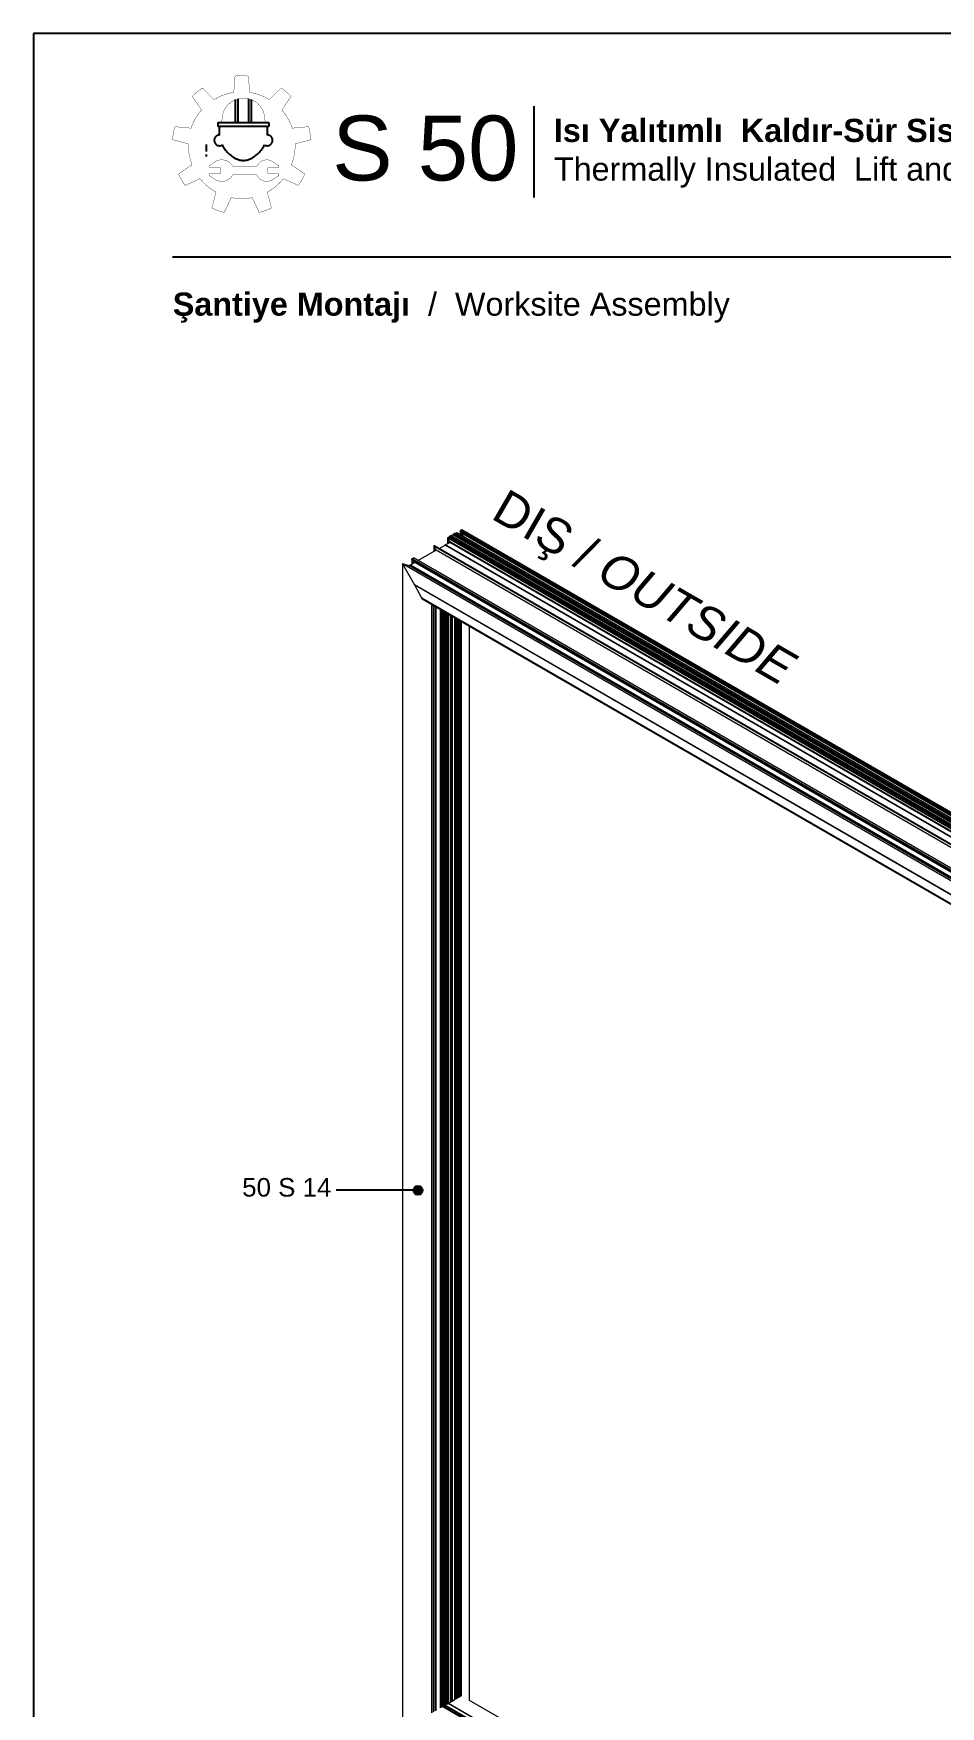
# Model space of a CAD drawing. Header units: millimetres. Extents: x 221 to 2771, y 196 to 840.
# Drawn here: x 461.3 to 559.3, y 312.1 to 492.6 of the extents above; entities that cross this region are included whole.
import ezdxf

# ---------------------------------------------------------------- set-up
doc = ezdxf.new("R2010")
doc.units = ezdxf.units.MM
doc.linetypes.add('CENTER', pattern=[50.8, 31.75, -6.35, 6.35, -6.35])
doc.layers.add('antet_k', color=7, linetype='Continuous')
doc.layers.add('yazı_numara_k', color=21, linetype='Continuous')
doc.styles.get("Standard").update_dxf_attribs({"font": 'arial.ttf'})

# ---------------------------------------------------------------- blocks, each defined once
blk = doc.blocks.new('yuvarlakk')
at = {"layer": 'yazı_numara_k'}
blk.add_hatch(color=21, dxfattribs=at).paths.add_polyline_path([(-159.09, 172.8, -1), (-160.09, 172.8, -1)])
at = {"layer": 'yazı_numara_k', "color": 21}
blk.add_circle((-159.59, 172.8), 0.5, dxfattribs=at)
blk = doc.blocks.new('K-1')
at = {"color": 7}
for p, q in [((-4994.1, -1515.8), (-4986.5, -1487.3)), ((-4990.6, -1517.6), (-4983.6, -1491.5)), ((-4980.3, -1483.9), (-4986.3, -1486.9)), ((-4986.3, -1486.9), (-4980.3, -1483.9)), ((-4986.3, -1488), (-4985.1, -1490.1)), ((-4985.1, -1490.1), (-4986.3, -1488)), ((-4983.9, -1491.3), (-4491.8, -1737.4)), ((-4979.9, -1483.9), (-4481.5, -1733.1)), ((-5403.1, -2916.6), (-5025.3, -1506.7)), ((-5019.3, -1503.4), (-5025.3, -1506.4)), ((-5025.3, -1506.4), (-5019.3, -1503.4)), ((-4985.4, -1603.6), (-5025.3, -1507.3)), ((-5018.9, -1503.4), (-4526.3, -1749.7)), ((-4988.6, -1518.5), (-4981.6, -1492.4)), ((-4986.9, -1519.4), (-4979.9, -1493.3)), ((-4980, -1522.9), (-4975.2, -1505.1)), ((-4977.8, -1499.7), (-4978.2, -1499.8)), ((-4978.2, -1499.8), (-4977.8, -1499.7)), ((-4978.2, -1502.1), (-4977.4, -1503.3)), ((-4977.4, -1503.3), (-4978.2, -1502.1)), ((-4977.6, -1499.7), (-4496.7, -1740.1)), ((-4976.4, -1504.4), (-4975.3, -1505.1)), ((-4975.3, -1505.1), (-4976.4, -1504.4)), ((-4976.2, -1500.4), (-4976.2, -1498.6)), ((-4976.1, -1499), (-4975.2, -1500.6)), ((-4975.2, -1500.6), (-4976.1, -1499)), ((-4975.9, -1498.4), (-4494.2, -1739.2)), ((-4975.7, -1495.4), (-4973.7, -1498.8)), ((-4973.7, -1498.8), (-4975.7, -1495.4)), ((-4975.1, -1505.3), (-4972.5, -1509.9)), ((-4972.5, -1509.9), (-4975.1, -1505.3)), ((-4972.2, -1510.1), (-4501.8, -1745.3)), ((-4959, -1533.3), (-4965.1, -1513.6)), ((-5331, -2889), (-4986.1, -1601.8)), ((-4985.4, -1603.6), (-4609.3, -1791.6)), ((-5289.5, -2870.3), (-4963.6, -1653.9)), ((-4994.7, -1638.4), (-4618.6, -1826.4)), ((-4526.3, -1749.9), (-4904.4, -3160.9)), ((-4501.8, -1745.3), (-4871.6, -3125.3)), ((-4496.7, -1740.1), (-4869, -3129.6)), ((-4491.8, -1737.4), (-4867.6, -3140)), ((-4494.2, -1739.2), (-4866.8, -3129.5)), ((-4481.5, -1733.1), (-4859.3, -3143)), ((-4526.3, -1749.9), (-4609.3, -1791.6)), ((-4501.8, -1745.3), (-4496.7, -1740.1)), ((-4496.7, -1740.1), (-4494.2, -1739.2)), ((-4494.2, -1739.2), (-4491.8, -1737.4)), ((-4491.8, -1737.4), (-4481.5, -1733.1)), ((-4609.3, -1791.6), (-4775.9, -2413.5)), ((-4650.8, -1810.3), (-4976.7, -3026.7)), ((-4804.1, -2518.8), (-4953.9, -3077.6)), ((-4944.5, -3042.8), (-5321.7, -2854.2)), ((-5403.1, -2916.6), (-5331, -2889)), ((-4953.9, -3077.6), (-5331, -2889)), ((-4911.9, -3162.2), (-5403.1, -2916.6)), ((-4912, -3162), (-4953.9, -3077.6)), ((-4870.4, -3110), (-4880.6, -3072.2)), ((-4880.6, -3072.2), (-4870.4, -3110)), ((-4867.2, -3138.5), (-4894.3, -3123.4)), ((-4866.7, -3136.4), (-4893.9, -3121.6)), ((-4870.3, -3129.5), (-4892.5, -3116.6)), ((-4872.3, -3117.2), (-4890, -3107.2)), ((-4871.3, -3123.8), (-4872.6, -3118.7)), ((-4872.6, -3118.7), (-4871.3, -3123.8)), ((-4871.2, -3128.1), (-4871.5, -3126.7)), ((-4871.5, -3126.7), (-4871.2, -3128.1)), ((-4867.2, -3129.6), (-4868.7, -3128.3)), ((-4867.4, -3129.2), (-4867.9, -3127.5)), ((-4867.9, -3127.5), (-4867.4, -3129.2)), ((-4865, -3130.1), (-4865.6, -3127.9)), ((-4865.6, -3127.9), (-4865, -3130.1)), ((-4866.5, -3144.5), (-4895.8, -3128.9)), ((-4869.2, -3129.8), (-4869.5, -3129.8)), ((-4869.5, -3129.8), (-4869.2, -3129.8)), ((-4866.9, -3143.8), (-4867.6, -3141.4)), ((-4867.6, -3141.4), (-4866.9, -3143.8)), ((-4859.5, -3143.3), (-4866.1, -3144.7)), ((-4866.1, -3144.7), (-4859.5, -3143.3)), ((-4904.7, -3161.3), (-4911.3, -3162.7)), ((-4911.3, -3162.7), (-4904.7, -3161.3))]:
    blk.add_line(p, q, dxfattribs=at)
for p, q in [((-4818.1, -2492.1), (-4798.5, -2424.2)), ((-4808.1, -2494.6), (-4787.4, -2423.3)), ((-4780.9, -2428.3), (-4793, -2476.9)), ((-4773.3, -2452.5), (-4779.7, -2475.6)), ((-4761.9, -2446.4), (-4758.3, -2444.7)), ((-4746.5, -2457.8), (-4761.9, -2446.4)), ((-4758.4, -2444.6), (-4741.3, -2456.9)), ((-4779, -2479.5), (-4772.8, -2456.9)), ((-4760.6, -2471.6), (-4773.9, -2460.9)), ((-4761.2, -2473.8), (-4766, -2492.2)), ((-4740.3, -2465.1), (-4764.2, -2554.4)), ((-4756.6, -2491.7), (-4751.6, -2473)), ((-4745.6, -2466.9), (-4740.3, -2465.3)), ((-4788, -2485.5), (-4793.6, -2488.3)), ((-4790.2, -2489.9), (-4780, -2500.6)), ((-4772, -2497.3), (-4781.1, -2499.5)), ((-4778, -2491.9), (-4780.1, -2489.6)), ((-4766, -2492.2), (-4779, -2479.5)), ((-4758.1, -2495.7), (-4766.9, -2529.2)), ((-4795.2, -2533.4), (-4792.4, -2523)), ((-4794.1, -2535.6), (-4790.8, -2523.5)), ((-4782.8, -2524.6), (-4776.6, -2524.3)), ((-4782.6, -2521.4), (-4778.9, -2507.2)), ((-4778.1, -2506.6), (-4782.5, -2522.9)), ((-4780.7, -2548.1), (-4794.3, -2537.3)), ((-4780.7, -2553.9), (-4794.3, -2542.7)), ((-4775.4, -2528.3), (-4781, -2549.4)), ((-4772.6, -2550.4), (-4766.9, -2529.2)), ((-4763.8, -2552.9), (-4769.2, -2554.5))]:
    blk.add_line(p, q)
for centre, radius, start, end in [((-4783.7, -2426.4), 15, 52.7871, 171.5945), ((-4779.9, -2420.4), 7.97, 263.1795, 48.2215), ((-4750.2, -2471.1), 29.6, 112.6899, 141.1267), ((-4756.6, -2462.7), 17.2, 107.8352, 160.1343), ((-4760.8, -2447.3), 3.62, 48.1609, 103.2485), ((-4768, -2484.1), 26, 163.9844, 223.5062), ((-4793.6, -2472.3), 14.4, 293.3289, 346.6633), ((-4740.4, -2478.4), 21.3, 141.3732, 167.5838), ((-4740.4, -2478), 21.1, 92.4587, 142.2446), ((-4742.7, -2475.8), 9.31, 107.8377, 162.4542), ((-4755.1, -2462.8), 15, 350.9978, 23.0368), ((-4787.5, -2492.8), 30.6, 178.7178, 260.6858), ((-4784.3, -2499.9), 24.5, 170.2801, 269.9979), ((-4794.4, -2494.5), 6.21, 47.5105, 82.3819), ((-4794.7, -2473), 17, 283.7382, 337.6184), ((-4789.3, -2506.9), 10.4, 358.3881, 44.152), ((-4787.9, -2506.4), 9.77, 359.0101, 36.3014), ((-4782, -2477.8), 30.9, 276.3442, 315.1928), ((-4773, -2490), 7.39, 277.9881, 342.6415), ((-4783.2, -2484.5), 27.5, 326.9254, 344.8784), ((-4788.6, -2520.1), 6.1, 315.0569, 347.817), ((-4784.6, -2522.2), 2.18, 277.0664, 340.7838), ((-4783.4, -2523.4), 1.36, 228.8686, 298.0319), ((-4776.7, -2546.5), 25.2, 77.0342, 102.7523), ((-4776.5, -2525.7), 1.38, 19.3484, 94.2982), ((-4781.2, -2526.4), 6.15, 342.1651, 11.623), ((-4772.7, -2527.7), 5.93, 345.0792, 74.28), ((-4779, -2536.5), 16.5, 169.3825, 202.0103), ((-4786.7, -2537.3), 7.51, 166.4554, 201.5888), ((-4773.3, -2551.2), 7.89, 167.1052, 200.4376), ((-4769.8, -2551.6), 3.02, 157.3493, 281.7077), ((-4773.4, -2547.8), 9.54, 219.8388, 280.6142), ((-4778.5, -2527.2), 30.8, 282.8344, 297.6659)]:
    blk.add_arc(centre, radius, start, end)
for centre, major_axis, start_param, end_param in [((-4985.8, -1487.8), (0.534, -0.864), 3.091253, 4.66205), ((-4985.8, -1487.8), (0.534, -0.864), 3.091253, 4.66205), ((-4984.1, -1489.6), (-1.07, 1.73), 1.520457, 2.406534), ((-4984.1, -1489.6), (-1.07, 1.73), 1.520457, 2.406534), ((-4979.9, -1484.6), (0.427, -0.691), 2.406534, 3.091253), ((-4979.9, -1484.6), (0.427, -0.691), 2.406534, 3.091253), ((-5024.9, -1507.1), (-0.427, 0.691), 6.232846, 7.803642), ((-5024.9, -1507.1), (-0.427, 0.691), 6.232846, 7.803642), ((-5018.8, -1504.3), (-0.534, 0.864), 5.548127, 6.232846), ((-5018.8, -1504.3), (-0.534, 0.864), 5.548127, 6.232846), ((-4977.1, -1501.6), (1.07, -1.73), 3.091253, 4.66205), ((-4977.1, -1501.6), (1.07, -1.73), 3.091253, 4.66205), ((-4977.5, -1500.2), (0.32, -0.519), 2.406534, 3.091253), ((-4977.5, -1500.2), (0.32, -0.519), 2.406534, 3.091253), ((-4976.4, -1502.8), (-1.07, 1.73), 1.520457, 2.305855), ((-4976.4, -1502.8), (-1.07, 1.73), 1.520457, 2.305855), ((-4975.8, -1498.9), (0.32, -0.519), 2.406534, 4.66205), ((-4975.8, -1498.9), (0.32, -0.519), 2.406534, 4.66205), ((-4975.3, -1505.4), (-0.214, 0.346), 4.66205, 5.447448), ((-4975.3, -1505.4), (-0.214, 0.346), 4.66205, 5.447448), ((-4975.5, -1500.8), (0.32, -0.519), 0.902539, 1.520457), ((-4975.5, -1500.8), (0.32, -0.519), 0.902539, 1.520457), ((-4974, -1499), (0.32, -0.519), 0.2232, 1.520457), ((-4974, -1499), (0.32, -0.519), 0.2232, 1.520457), ((-4972.2, -1509.8), (-0.214, 0.346), 1.520457, 2.406534), ((-4972.2, -1509.8), (-0.214, 0.346), 1.520457, 2.406534), ((-4872.4, -3118.7), (0.117, -0.389), 3.876651, 4.66205), ((-4872.4, -3118.7), (0.117, -0.389), 3.876651, 4.66205), ((-4870.4, -3126.5), (0.58, -1.95), 3.876651, 4.66205), ((-4870.4, -3126.5), (0.58, -1.95), 3.876651, 4.66205), ((-4871.5, -3123.8), (0.117, -0.389), 0.735059, 1.520457), ((-4871.5, -3123.8), (0.117, -0.389), 0.735059, 1.520457), ((-4870, -3127.9), (-0.58, 1.95), 1.520457, 3.091253), ((-4870, -3127.9), (-0.58, 1.95), 1.520457, 3.091253), ((-4868.3, -3127.5), (-0.175, 0.584), 4.66205, 5.874526), ((-4868.3, -3127.5), (-0.175, 0.584), 4.66205, 5.874526), ((-4865.9, -3128), (-0.175, 0.584), 4.66205, 7.018244), ((-4865.9, -3128), (-0.175, 0.584), 4.66205, 7.018244), ((-4869.3, -3129.2), (-0.175, 0.584), 3.091253, 3.876651), ((-4869.3, -3129.2), (-0.175, 0.584), 3.091253, 3.876651), ((-4866.4, -3141.2), (0.58, -1.95), 3.876651, 4.66205), ((-4866.4, -3141.2), (0.58, -1.95), 3.876651, 4.66205), ((-4867.1, -3129.1), (-0.175, 0.584), 1.520457, 3.876651), ((-4867.1, -3129.1), (-0.175, 0.584), 1.520457, 3.876651), ((-4866.4, -3143.7), (-0.292, 0.973), 1.520457, 3.091253), ((-4866.4, -3143.7), (-0.292, 0.973), 1.520457, 3.091253), ((-4859.7, -3142.5), (-0.234, 0.778), 3.091253, 3.876651), ((-4859.7, -3142.5), (-0.234, 0.778), 3.091253, 3.876651), ((-4911.5, -3161.9), (0.234, -0.778), 4.66205, 6.232846), ((-4911.5, -3161.9), (0.234, -0.778), 4.66205, 6.232846), ((-4905, -3160.3), (0.292, -0.973), 6.232846, 7.018244), ((-4905, -3160.3), (0.292, -0.973), 6.232846, 7.018244)]:
    blk.add_ellipse(centre, major_axis=major_axis, ratio=0.558745, start_param=start_param, end_param=end_param, dxfattribs=at)
blk = doc.blocks.new('S1.A')
at = {"color": 252}
blk.add_lwpolyline([(2269.17, -494.13), (2269.17, -791.13), (2479.17, -791.13), (2479.17, -494.13)], close=True, dxfattribs=at)
blk = doc.blocks.new('Üretim katalogu sembol-1')
at = {"true_color": 0xfed100}
h = blk.add_hatch(color=40, dxfattribs=at)
h.dxf.hatch_style = 1
h.paths.add_polyline_path([(1565.7, 1465.6), (1566.8, 1465.6), (1566.8, 1470.1), (1565.7, 1470.1)])
h.paths.add_polyline_path([(1565.7, 1462.7), (1566.8, 1462.7), (1566.8, 1464), (1565.7, 1464)])
at = {"color": 0, "linetype": 'CENTER', "ltscale": 12}
for p, q in [((1583.7, 1483), (1583.7, 1496.8)), ((1585.3, 1483), (1585.3, 1497.3)), ((1591.7, 1483), (1591.7, 1497.3)), ((1593.3, 1483), (1593.3, 1496.8)), ((1573.2, 1483), (1603.8, 1483)), ((1573.2, 1483), (1573.2, 1480.6)), ((1603.8, 1483), (1603.8, 1480.6)), ((1603.8, 1480.6), (1573.2, 1480.6))]:
    blk.add_line(p, q, dxfattribs=at)
at = {"color": 0, "linetype": 'CENTER', "lineweight": -2, "ltscale": 12, "const_width": 0.2}
for points in [[(1563.9, 1503.8, 0.047521), (1557.8, 1498.7)], [(1591.4, 1510.9, 0.047521), (1583.5, 1510.9)], [(1617.1, 1498.7, 0.047521), (1611.1, 1503.8)], [(1582.7, 1501.1, 0.099576), (1570.8, 1496.8)], [(1604.1, 1496.8, 0.099576), (1592.3, 1501.1)], [(1563.4, 1490.6, 0.099576), (1557.1, 1479.7)], [(1617.8, 1479.7, 0.099576), (1611.5, 1490.6)], [(1547.4, 1480.6, 0.047521), (1546, 1472.8)], [(1628.9, 1472.8, 0.047521), (1627.6, 1480.6)], [(1555.5, 1470.3, 0.099576), (1557.7, 1457.8)], [(1617.3, 1457.8, 0.099576), (1619.5, 1470.3)], [(1549.6, 1452.2, 0.047521), (1553.6, 1445.4)], [(1562.5, 1449.5, 0.099576), (1572.1, 1441.4)], [(1602.8, 1441.4, 0.099576), (1612.5, 1449.5)], [(1621.4, 1445.4, 0.047521), (1625.3, 1452.2)], [(1581.2, 1438.1, 0.099576), (1593.8, 1438.1)], [(1569.6, 1431.9, 0.047521), (1577, 1429.2)], [(1597.9, 1429.2, 0.047521), (1605.3, 1431.9)]]:
    blk.add_lwpolyline(points, format="xyb", dxfattribs=at)
for points in [[(1570.8, 1496.8), (1563.9, 1503.8)], [(1582.7, 1501.1), (1583.5, 1510.9)], [(1592.3, 1501.1), (1591.4, 1510.9)], [(1604.1, 1496.8), (1611.1, 1503.8)], [(1563.4, 1490.6), (1557.8, 1498.7)], [(1611.5, 1490.6), (1617.1, 1498.7)], [(1555.5, 1470.3), (1546, 1472.8)], [(1557.1, 1479.7), (1547.4, 1480.6)], [(1617.8, 1479.7), (1627.6, 1480.6)], [(1619.5, 1470.3), (1628.9, 1472.8)], [(1557.7, 1457.8), (1549.6, 1452.2)], [(1617.3, 1457.8), (1625.3, 1452.2)], [(1562.5, 1449.5), (1553.6, 1445.4)], [(1612.5, 1449.5), (1621.4, 1445.4)], [(1572.1, 1441.4), (1569.6, 1431.9)], [(1581.2, 1438.1), (1577, 1429.2)], [(1593.8, 1438.1), (1597.9, 1429.2)], [(1602.8, 1441.4), (1605.3, 1431.9)]]:
    blk.add_lwpolyline(points, dxfattribs=at)
at = {"color": 0, "linetype": 'CENTER', "ltscale": 12, "const_width": 0.2}
for points in [[(1588.5, 1497.7, 0.408893), (1575.7, 1485.1, -0.281899), (1574.2, 1483)], [(1588.5, 1497.7, -0.408893), (1601.3, 1485.1, 0.281899), (1602.8, 1483)]]:
    blk.add_lwpolyline(points, format="xyb", dxfattribs=at)
at = {"color": 40, "true_color": 0xfed100, "const_width": 0.2}
blk.add_lwpolyline([(1565.7, 1464), (1566.8, 1464), (1566.8, 1462.7), (1565.7, 1462.7)], close=True, dxfattribs=at)
at = {"color": 0, "linetype": 'CENTER', "ltscale": 12, "const_width": 0.2}
blk.add_lwpolyline([(1574.7, 1456), (1568.7, 1456, -0.414214), (1568.1, 1456.7), (1568.1, 1456.9, -0.248554), (1568.3, 1457.4), (1570.8, 1459.1, -0.475864), (1582.2, 1456.6), (1596.5, 1456.6, -0.519094), (1606.9, 1459.1), (1609.4, 1457.4, -0.248554), (1609.7, 1456.9), (1609.7, 1456.7, -0.414214), (1609, 1456), (1603.1, 1456), (1603.1, 1452.5), (1609, 1452.5, -0.414214), (1609.7, 1451.9), (1609.7, 1451.7, -0.248554), (1609.4, 1451.1), (1606.9, 1449.5, -0.519094), (1596.5, 1451.9), (1582.2, 1451.9, -0.475864), (1570.8, 1449.5), (1568.3, 1451.1, -0.248554), (1568.1, 1451.7), (1568.1, 1451.9, -0.414214), (1568.7, 1452.5), (1574.7, 1452.5)], format="xyb", close=True, dxfattribs=at)
at = {"color": 0, "linetype": 'CENTER', "ltscale": 12}
for centre, radius, start, end in [((1574.2, 1472.4), 3.2, 91.7372, 301.3307), ((1592, 1477.7), 18.1, 170.7928, 186.6972), ((1602.8, 1472.4), 3.2, 238.6693, 88.2628), ((1584.9, 1477.7), 18.1, 353.3028, 9.2072), ((1592, 1477.7), 18.1, 206.3707, 245.0967), ((1584.9, 1477.7), 18.1, 294.9033, 333.6293), ((1588.5, 1470), 9.6, 245.0967, 294.9033)]:
    blk.add_arc(centre, radius, start, end, dxfattribs=at)
blk = doc.blocks.new('S.1.B')
blk.add_line((922.44, 1850.82), (922.44, 1840.95))
at = {"color": 7}
blk.add_line((1063.42, 1834.52), (883.42, 1834.52), dxfattribs=at)
at = {"color": 0, "linetype": 'CENTER', "ltscale": 12, "xscale": 0.18014578362, "yscale": 0.18014578362, "zscale": 0.18014578362}
blk.add_blockref('Üretim katalogu sembol-1', (604.93, 1581.87), dxfattribs=at)
at = {"width": 80.5608, "attachment_point": 1}
for s, insert, char_height in [('\\pi23.685;{\\fArial Unicode MS|b0|i0|c162|p34;S 50}', (876.99, 1849.79), 7), ('\\pi8.4591;{\\fArial Unicode MS|b1|i0|c162|p34;Isı Yalıtımlı  Kaldır-Sür Sistemi\\fArial Unicode MS|b0|i0|c162|p34;\\PThermally Insulated  Lift and Slide Systems}', (916.15, 1849.44), 2.5)]:
    blk.add_mtext(s, dxfattribs=dict(at, insert=insert, char_height=char_height))
blk = doc.blocks.new('S50_SYF1')
at = {"color": 0}
blk.add_blockref('S.1.B', (-100.17, 492.74), dxfattribs=at)
at = {"layer": 'antet_k', "color": 0}
blk.add_blockref('S1.A', (-1500.92, 2845.51), dxfattribs=at)
blk = doc.blocks.new('50S14_DK1')
at = {"layer": 'yazı_numara_k', "color": 21, "insert": (1981.13, 2486.36), "char_height": 2, "attachment_point": 7}
blk.add_mtext('{\\fArial|b0|i0|c162|p34;50 S 14}', dxfattribs=at)

msp = doc.modelspace()

# ---------------------------------------------------------------- linework, layer by layer
at = {"color": 8, "linetype": 'Continuous', "lineweight": 15}
for p, q in [((506.69, 438.621), (506.69, 438.488)), ((506.698, 438.612), (506.736, 438.593)), ((506.698, 438.612), (506.698, 438.484)), ((506.735, 438.642), (506.703, 438.633)), ((631.943, 366.35), (506.733, 438.632)), ((506.733, 438.632), (506.737, 438.592)), ((506.736, 438.593), (506.737, 438.594)), ((506.736, 438.593), (506.838, 438.435)), ((506.737, 438.592), (506.837, 438.436)), ((506.83, 438.675), (506.755, 438.663)), ((631.964, 366.381), (506.755, 438.663)), ((632.039, 366.393), (506.83, 438.675)), ((632.066, 366.38), (506.835, 438.674)), ((507.029, 438.762), (506.857, 438.662)), ((632.239, 366.48), (507.029, 438.762)), ((632.245, 366.484), (507.044, 438.761)), ((632.596, 366.686), (507.401, 438.959)), ((507.421, 438.861), (507.401, 438.959)), ((507.401, 438.958), (507.401, 438.555)), ((507.402, 438.954), (507.402, 438.554)), ((507.561, 439.068), (507.408, 438.98)), ((632.617, 366.698), (507.408, 438.98)), ((632.52, 366.642), (507.421, 438.861)), ((507.422, 438.857), (507.422, 438.542)), ((632.51, 366.637), (507.427, 438.846)), ((507.454, 438.8), (507.427, 438.846)), ((507.455, 438.798), (507.428, 438.844)), ((507.428, 438.844), (507.428, 438.539)), ((632.484, 366.621), (507.454, 438.8)), ((507.455, 438.798), (507.455, 438.524)), ((507.47, 438.783), (632.484, 366.614)), ((507.486, 438.773), (507.486, 438.505)), ((507.514, 438.757), (507.514, 438.49)), ((507.521, 438.486), (507.521, 438.753)), ((632.77, 366.787), (507.561, 439.068)), ((507.561, 438.73), (507.561, 438.463)), ((507.565, 438.46), (507.772, 438.579)), ((632.777, 366.79), (507.576, 439.067)), ((507.593, 438.712), (507.593, 438.476)), ((507.772, 438.579), (507.747, 438.623)), ((632.452, 366.603), (507.772, 438.579)), ((504.791, 436.859), (502.866, 435.747)), ((504.537, 437.304), (504.537, 436.711)), ((629.721, 365.026), (504.542, 437.29)), ((504.791, 436.859), (504.542, 437.29)), ((504.596, 437.357), (504.543, 437.326)), ((629.753, 365.045), (504.543, 437.326)), ((504.791, 436.859), (504.543, 437.289)), ((504.543, 437.289), (504.543, 436.715)), ((629.806, 365.075), (504.596, 437.357)), ((629.812, 365.079), (504.611, 437.356)), ((629.471, 364.882), (504.791, 436.859)), ((505.132, 437.055), (505.757, 437.416)), ((630.437, 365.44), (505.757, 437.416)), ((505.788, 437.434), (506.266, 437.71)), ((630.468, 365.458), (505.788, 437.434)), ((505.788, 437.397), (505.788, 437.434)), ((506.037, 438.171), (506.037, 437.578)), ((631.222, 365.893), (506.043, 438.157)), ((506.266, 437.771), (506.043, 438.157)), ((506.198, 438.282), (506.044, 438.193)), ((631.253, 365.911), (506.044, 438.193)), ((506.267, 437.769), (506.044, 438.155)), ((506.044, 438.155), (506.044, 437.582)), ((506.197, 438.305), (506.197, 438.281)), ((631.407, 366), (506.198, 438.282)), ((506.199, 438.311), (506.246, 438.37)), ((506.2, 438.298), (506.2, 438.283)), ((506.202, 438.285), (506.203, 438.286)), ((631.423, 366.024), (506.213, 438.306)), ((506.224, 438.325), (506.298, 438.4)), ((631.433, 366.043), (506.224, 438.325)), ((630.999, 365.764), (506.266, 437.771)), ((630.946, 365.733), (506.266, 437.71)), ((506.267, 437.769), (506.267, 437.71)), ((631.508, 366.118), (506.298, 438.4)), ((631.573, 366.095), (506.315, 438.405)), ((631.631, 366.129), (506.43, 438.406)), ((506.43, 438.406), (506.44, 438.333)), ((506.43, 438.401), (506.43, 438.339)), ((506.431, 438.399), (506.431, 438.339)), ((506.618, 438.525), (506.435, 438.418)), ((631.644, 366.137), (506.435, 438.418)), ((631.828, 366.243), (506.618, 438.525)), ((631.832, 366.245), (506.628, 438.524)), ((631.861, 366.262), (506.837, 438.436)), ((506.838, 438.435), (506.838, 438.403)), ((631.861, 366.256), (506.851, 438.422)), ((506.851, 438.422), (506.88, 438.406)), ((506.852, 438.42), (506.881, 438.404)), ((506.852, 438.42), (506.852, 438.395)), ((631.861, 366.256), (506.88, 438.406)), ((506.881, 438.404), (506.881, 438.378)), ((506.903, 438.365), (506.903, 438.392)), ((506.936, 438.373), (506.934, 438.366)), ((631.849, 366.255), (506.934, 438.366)), ((626.386, 363.101), (501.177, 435.383)), ((501.872, 435.173), (501.177, 435.383)), ((501.177, 435.383), (502.47, 433.128)), ((501.177, 435.383), (501.177, 309.603)), ((502.002, 435.248), (501.872, 435.173)), ((626.552, 363.197), (501.872, 435.173)), ((626.682, 363.272), (502.002, 435.248)), ((502.506, 435.539), (502.034, 435.267)), ((626.714, 363.29), (502.034, 435.267)), ((502.034, 435.23), (502.034, 435.267)), ((627.364, 363.666), (502.164, 435.942)), ((502.189, 435.822), (502.164, 435.942)), ((502.165, 435.94), (502.165, 435.342)), ((502.165, 435.937), (502.165, 435.342)), ((502.169, 435.956), (502.337, 436.053)), ((627.378, 363.674), (502.169, 435.956)), ((627.272, 363.613), (502.189, 435.822)), ((502.19, 435.818), (502.19, 435.357)), ((627.265, 363.609), (502.193, 435.812)), ((502.219, 435.766), (502.193, 435.812)), ((502.22, 435.764), (502.194, 435.81)), ((502.194, 435.81), (502.194, 435.359)), ((627.239, 363.593), (502.219, 435.766)), ((502.22, 435.764), (502.22, 435.374)), ((502.23, 435.754), (627.234, 363.591)), ((502.241, 435.748), (502.241, 435.387)), ((502.275, 435.728), (502.275, 435.406)), ((502.28, 435.408), (502.28, 435.726)), ((502.316, 435.705), (502.316, 435.429)), ((627.546, 363.771), (502.337, 436.053)), ((502.337, 435.693), (502.337, 435.442)), ((502.424, 435.643), (502.424, 435.492)), ((502.428, 435.64), (502.428, 435.494)), ((502.442, 435.632), (627.239, 363.588)), ((502.459, 435.622), (502.444, 435.63)), ((502.444, 435.63), (502.444, 435.503)), ((502.484, 435.608), (502.484, 435.526)), ((627.186, 363.563), (502.506, 435.539)), ((625.08, 362.347), (502.47, 433.128)), ((502.47, 433.128), (502.501, 433.102)), ((625.073, 362.343), (502.501, 433.102)), ((503.249, 431.685), (502.501, 433.102)), ((624.219, 361.85), (503.249, 431.685)), ((503.28, 431.598), (503.249, 431.685)), ((624.159, 361.816), (503.28, 431.598)), ((501.174, 431.043), (501.174, 309.529)), ((504.311, 431.003), (504.311, 311.447)), ((504.333, 430.99), (504.333, 311.459)), ((504.501, 430.893), (504.501, 311.556)), ((504.529, 430.877), (504.529, 311.573)), ((504.703, 430.777), (504.703, 311.673)), ((504.78, 430.732), (504.78, 311.718)), ((505.275, 430.446), (505.275, 312.003)), ((505.281, 312.007), (505.281, 430.443)), ((505.29, 430.437), (505.29, 312.012)), ((505.306, 430.428), (505.306, 312.021)), ((505.356, 430.399), (505.356, 312.05)), ((505.373, 430.39), (505.373, 312.06)), ((505.455, 430.343), (505.455, 312.107)), ((505.482, 430.327), (505.482, 312.123)), ((505.496, 430.318), (505.496, 312.131)), ((505.506, 430.313), (505.506, 312.137)), ((505.543, 430.291), (505.543, 312.158)), ((505.572, 430.275), (505.572, 312.175)), ((505.72, 430.189), (505.72, 312.26)), ((505.727, 312.264), (505.727, 430.185)), ((505.773, 430.159), (505.773, 312.291)), ((505.933, 430.066), (505.933, 312.383)), ((505.943, 430.06), (505.943, 312.389)), ((506.108, 429.965), (506.108, 312.484)), ((506.115, 429.961), (506.115, 312.488)), ((506.341, 429.831), (506.341, 312.618)), ((506.373, 429.813), (506.373, 312.637)), ((506.525, 429.725), (506.525, 312.724)), ((506.529, 312.727), (506.529, 429.722)), ((506.797, 429.568), (506.797, 312.882)), ((506.85, 429.537), (506.85, 312.912)), ((506.918, 429.498), (506.918, 312.951)), ((506.924, 429.494), (506.924, 312.955)), ((506.977, 429.464), (506.977, 312.986)), ((507.009, 429.445), (507.009, 313.004)), ((507.136, 429.372), (507.136, 313.078)), ((507.168, 429.353), (507.168, 313.096)), ((507.212, 429.328), (507.212, 313.121)), ((507.216, 429.326), (507.216, 313.124)), ((507.243, 429.31), (507.243, 313.139)), ((507.249, 429.307), (507.249, 313.143)), ((507.341, 429.253), (507.341, 313.196)), ((507.356, 429.245), (507.356, 313.204)), ((507.508, 429.157), (507.508, 313.292)), ((507.514, 313.296), (507.514, 429.154)), ((508.403, 312.783), (508.403, 428.64)), ((505.72, 312.26), (505.572, 312.175)), ((505.72, 312.26), (556.705, 282.827)), ((505.727, 312.264), (505.773, 312.291)), ((556.707, 282.834), (505.727, 312.264)), ((505.933, 312.383), (505.773, 312.291)), ((505.943, 312.389), (506.108, 312.484)), ((506.108, 312.484), (556.809, 283.215)), ((506.115, 312.488), (506.341, 312.618)), ((506.115, 312.488), (556.811, 283.222)), ((506.115, 312.488), (556.811, 283.222)), ((506.373, 312.637), (506.525, 312.724)), ((506.529, 312.727), (506.797, 312.882)), ((506.85, 312.912), (506.918, 312.951)), ((506.924, 312.955), (506.977, 312.986)), ((507.009, 313.004), (507.136, 313.078)), ((507.212, 313.121), (507.168, 313.096)), ((507.216, 313.124), (507.243, 313.139)), ((507.249, 313.143), (507.341, 313.196)), ((507.508, 313.292), (507.356, 313.204)), ((557.189, 284.631), (508.403, 312.794)), ((505.543, 312.158), (505.506, 312.137)), ((505.506, 312.137), (556.648, 282.613)), ((505.543, 312.158), (556.658, 282.651)), ((505.572, 312.175), (556.666, 282.679))]:
    msp.add_line(p, q, dxfattribs=at)
at = {"color": 7, "linetype": 'Continuous', "lineweight": 15}
msp.add_line((506.109, 312.484), (556.809, 283.215), dxfattribs=at)
at = {"color": 8, "linetype": 'Continuous', "lineweight": 15, "flags": 128}
for points in [[(506.698, 438.612), (506.694, 438.614), (506.691, 438.617), (506.69, 438.62), (506.69, 438.623), (506.691, 438.626), (506.694, 438.629), (506.698, 438.632), (506.703, 438.633)], [(505.72, 312.26), (505.723, 312.262), (505.725, 312.263), (505.727, 312.264), (505.727, 312.264)], [(507.508, 313.292), (507.51, 313.293), (507.512, 313.294), (507.514, 313.295), (507.514, 313.296), (507.514, 313.296)]]:
    msp.add_lwpolyline(points, dxfattribs=at)
at = {"color": 8, "linetype": 'Continuous', "lineweight": 15}
for centre, radius, start, end in [((506.765, 438.633), 0.0316, 108.96945, 182.33668), ((506.831, 438.667), 0.00864, 61.10289, 100.90525), ((507.038, 438.748), 0.0159, 99.78521, 120.97662), ((507.422, 438.957), 0.0268, 120.57992, 135.54609), ((507.569, 439.055), 0.0159, 99.78521, 120.97662), ((504.557, 437.303), 0.0268, 120.57992, 135.54609), ((504.604, 437.343), 0.0159, 99.78521, 120.97662), ((506.058, 438.17), 0.0268, 120.57992, 135.54609), ((506.205, 438.305), 0.0087, 140.0306, 235.65973), ((506.179, 438.311), 0.0352, 302.91721, 350.77413), ((506.196, 438.291), 0.0087, 320.0306, 55.65973), ((506.25, 438.299), 0.0368, 135.10747, 170.15157), ((506.267, 438.348), 0.0301, 73.83581, 132.19692), ((506.31, 438.391), 0.0148, 71.5966, 144.03116), ((506.444, 438.402), 0.0187, 120.81791, 138.65751), ((506.624, 438.516), 0.00993, 94.28641, 121.54014), ((502.179, 435.94), 0.0187, 120.81791, 138.65751)]:
    msp.add_arc(centre, radius, start, end, dxfattribs=at)
for centre, major_axis, ratio, start_param, end_param in [((507.044, 438.735), (-0.0159, 0.0276), 0.5773346, 5.4978278, 5.9304613), ((507.423, 438.953), (-0.0159, 0.0276), 0.5773346, 0.3526427, 1.0471569), ((507.443, 438.855), (-0.0159, 0.0276), 0.5773346, 1.0471569, 1.5707557), ((507.47, 438.809), (-0.0159, 0.0276), 0.5773346, 1.5707557, 2.3562351), ((507.471, 438.807), (-0.0159, 0.0276), 0.5773346, 1.5707557, 2.6493353), ((507.576, 439.041), (-0.0159, 0.0276), 0.5773346, 5.4978278, 5.9304613), ((504.558, 437.299), (-0.0159, 0.0276), 0.5773346, 0.3526427, 1.5707557), ((504.559, 437.298), (-0.0159, 0.0276), 0.5773346, 0.7853575, 1.5707557), ((504.611, 437.33), (-0.0159, 0.0276), 0.5773346, 5.4978278, 5.9304613), ((506.059, 438.166), (-0.0159, 0.0276), 0.5773346, 0.3526427, 1.5707557), ((506.06, 438.164), (-0.0159, 0.0276), 0.5773346, 6.2831447, 7.853941), ((506.239, 437.756), (-0.0265, 0.0459), 0.5773346, 3.141552, 4.7123483), ((506.24, 437.754), (-0.0265, 0.0459), 0.5773346, 3.141552, 4.7123483), ((506.444, 438.401), (-0.0106, 0.0184), 0.5773346, 0.4330481, 0.9598905), ((506.628, 438.507), (-0.0106, 0.0184), 0.5773346, 5.323096, 5.850056), ((506.851, 438.448), (-0.0159, 0.0276), 0.5773346, 1.6580222, 2.3561539), ((506.852, 438.446), (-0.0159, 0.0276), 0.5773346, 1.6580222, 2.3561539), ((506.881, 438.43), (-0.0159, 0.0276), 0.5773346, 2.3561539, 2.6493353), ((506.847, 438.443), (-0.064, 0.11), 0.5773346, 3.4673105, 3.6651508), ((506.848, 438.442), (-0.064, 0.11), 0.5773346, 3.4791729, 3.6651508), ((502.179, 435.938), (-0.0106, 0.0184), 0.5773346, 0.4330481, 1.0471569), ((502.203, 435.818), (-0.0106, 0.0184), 0.5773346, 1.0471569, 1.5707557), ((502.23, 435.772), (-0.0106, 0.0184), 0.5773346, 1.5707557, 2.3562351), ((502.231, 435.77), (-0.0106, 0.0184), 0.5773346, 1.5707557, 2.7158593), ((502.443, 435.648), (-0.0106, 0.0184), 0.5773346, 1.9933594, 2.4188178), ((502.485, 435.574), (-0.0212, 0.0367), 0.5773346, 4.7356661, 5.1704491), ((502.484, 435.576), (-0.0212, 0.0367), 0.5773346, 3.141552, 5.0822993), ((505.949, 312.392), (0.0225, 0.013), 0.0000704, 1.8325551, 2.3561539), ((506.131, 312.497), (0.0225, 0.013), 0.0000704, 2.3561539, 3.141552), ((506.357, 312.628), (0.0225, 0.013), 0.0000704, 0.7853575, 2.3561539), ((506.514, 312.718), (0.015, 0.0087), 0.0000704, 6.0213453, 7.0685428), ((506.514, 312.718), (0.015, 0.0087), 0.0000704, 0.0000406, 0.7853575), ((506.824, 312.897), (0.0375, 0.0217), 0.0000704, 3.9269502, 5.4977465), ((506.94, 312.964), (0.0225, 0.013), 0.0000704, 2.3561539, 3.141552), ((506.993, 312.995), (0.0225, 0.013), 0.0000704, 0.7853575, 2.3561539), ((507.152, 313.087), (0.0225, 0.013), 0.0000704, 3.9269502, 5.4977465), ((507.227, 313.13), (0.015, 0.0087), 0.0000704, 2.3561539, 3.141552), ((507.253, 313.145), (0.015, 0.0087), 0.0000704, 1.8325551, 2.3561539), ((507.345, 313.198), (0.015, 0.0087), 0.0000704, 0.7853575, 1.8325551), ((505.519, 312.144), (0.0225, 0.013), 0.0000704, 2.1816209, 3.141552), ((505.556, 312.166), (0.0225, 0.013), 0.0000704, 0.7853575, 2.1816209)]:
    msp.add_ellipse(centre, major_axis=major_axis, ratio=ratio, start_param=start_param, end_param=end_param, dxfattribs=at)
at = {"layer": 'yazı_numara_k', "color": 21}
msp.add_line((502.843, 367.82), (494.021, 367.82), dxfattribs=at)

# ---------------------------------------------------------------- block references
for name, p in [('S50_SYF1', (-306.931, -1858.773)), ('50S14_DK1', (-1497.274, -2119.245)), ('yuvarlakk', (662.428, 195.019))]:
    msp.add_blockref(name, p)
at = {"color": 7, "xscale": 0.075, "yscale": 0.075, "zscale": 0.075}
msp.add_blockref('K-1', (957.41, 484.677), dxfattribs=at)

# ---------------------------------------------------------------- texts
at = {"color": 21, "insert": (512.466, 443.609), "char_height": 3.75, "width": 72.11253, "attachment_point": 1, "rotation": 330}
msp.add_mtext('{DIŞ / \\fArial|b0|i1|c0|p0;OUTSIDE}', dxfattribs=at)
at = {"layer": 'yazı_numara_k', "color": 7, "insert": (476.363, 464.67), "char_height": 2.5, "attachment_point": 1}
msp.add_mtext('{\\fArial Unicode MS|b1|i0|c162|p34;Şantiye Montajı  \\fArial Unicode MS|b0|i0|c162|p34;/  Worksite Assembly}', dxfattribs=at)

doc.saveas('drawing.dxf')
